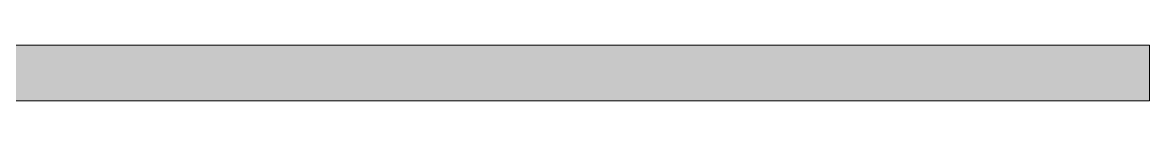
# Model space of a CAD drawing. Extents: x -1 to 1342, y -35 to 723.
# Drawn here: x 1244.79 to 1252.83, y 266.8 to 267.2 of the extents above; entities that cross this region are included whole.
import ezdxf

# ---------------------------------------------------------------- set-up
doc = ezdxf.new("R2010")
doc.units = 0
doc.layers.get('0').update_dxf_attribs({"lineweight": 18})
doc.layers.add('P11_Plankopf_Ausführung_AF_4_800 Plankopf', color=7, linetype='Continuous', lineweight=25)

# ---------------------------------------------------------------- blocks, each defined once
blk = doc.blocks.new('Referenz-A0SKLQSHLL', base_point=(1054.4775, 131.3883))
at = {"layer": 'P11_Plankopf_Ausführung_AF_4_800 Plankopf', "color": 0, "linetype": 'Continuous', "lineweight": 13, "ltscale": 16.9}
for p, q in [((1252.8266, 267.2), (1054.8266, 267.2)), ((1252.8266, 266.8), (1252.8266, 267.2)), ((1054.8266, 266.8), (1252.8266, 266.8))]:
    blk.add_line(p, q, dxfattribs=at)
at = {"layer": 'P11_Plankopf_Ausführung_AF_4_800 Plankopf', "color": 0, "linetype": 'Continuous', "lineweight": 0, "ltscale": 0.0169}
for points in [[(1054.8266, 266.8), (1252.8266, 266.8), (1054.8266, 267.2)], [(1252.8266, 266.8), (1252.8266, 267.2), (1054.8266, 267.2)]]:
    blk.add_solid(points, dxfattribs=at)

msp = doc.modelspace()

# ---------------------------------------------------------------- block references
at = {"color": 8, "lineweight": 25, "ltscale": 0.25, "true_color": 0x808080}
msp.add_blockref('Referenz-A0SKLQSHLL', (1054.4775, 131.3883), dxfattribs=at)

doc.saveas('drawing.dxf')
